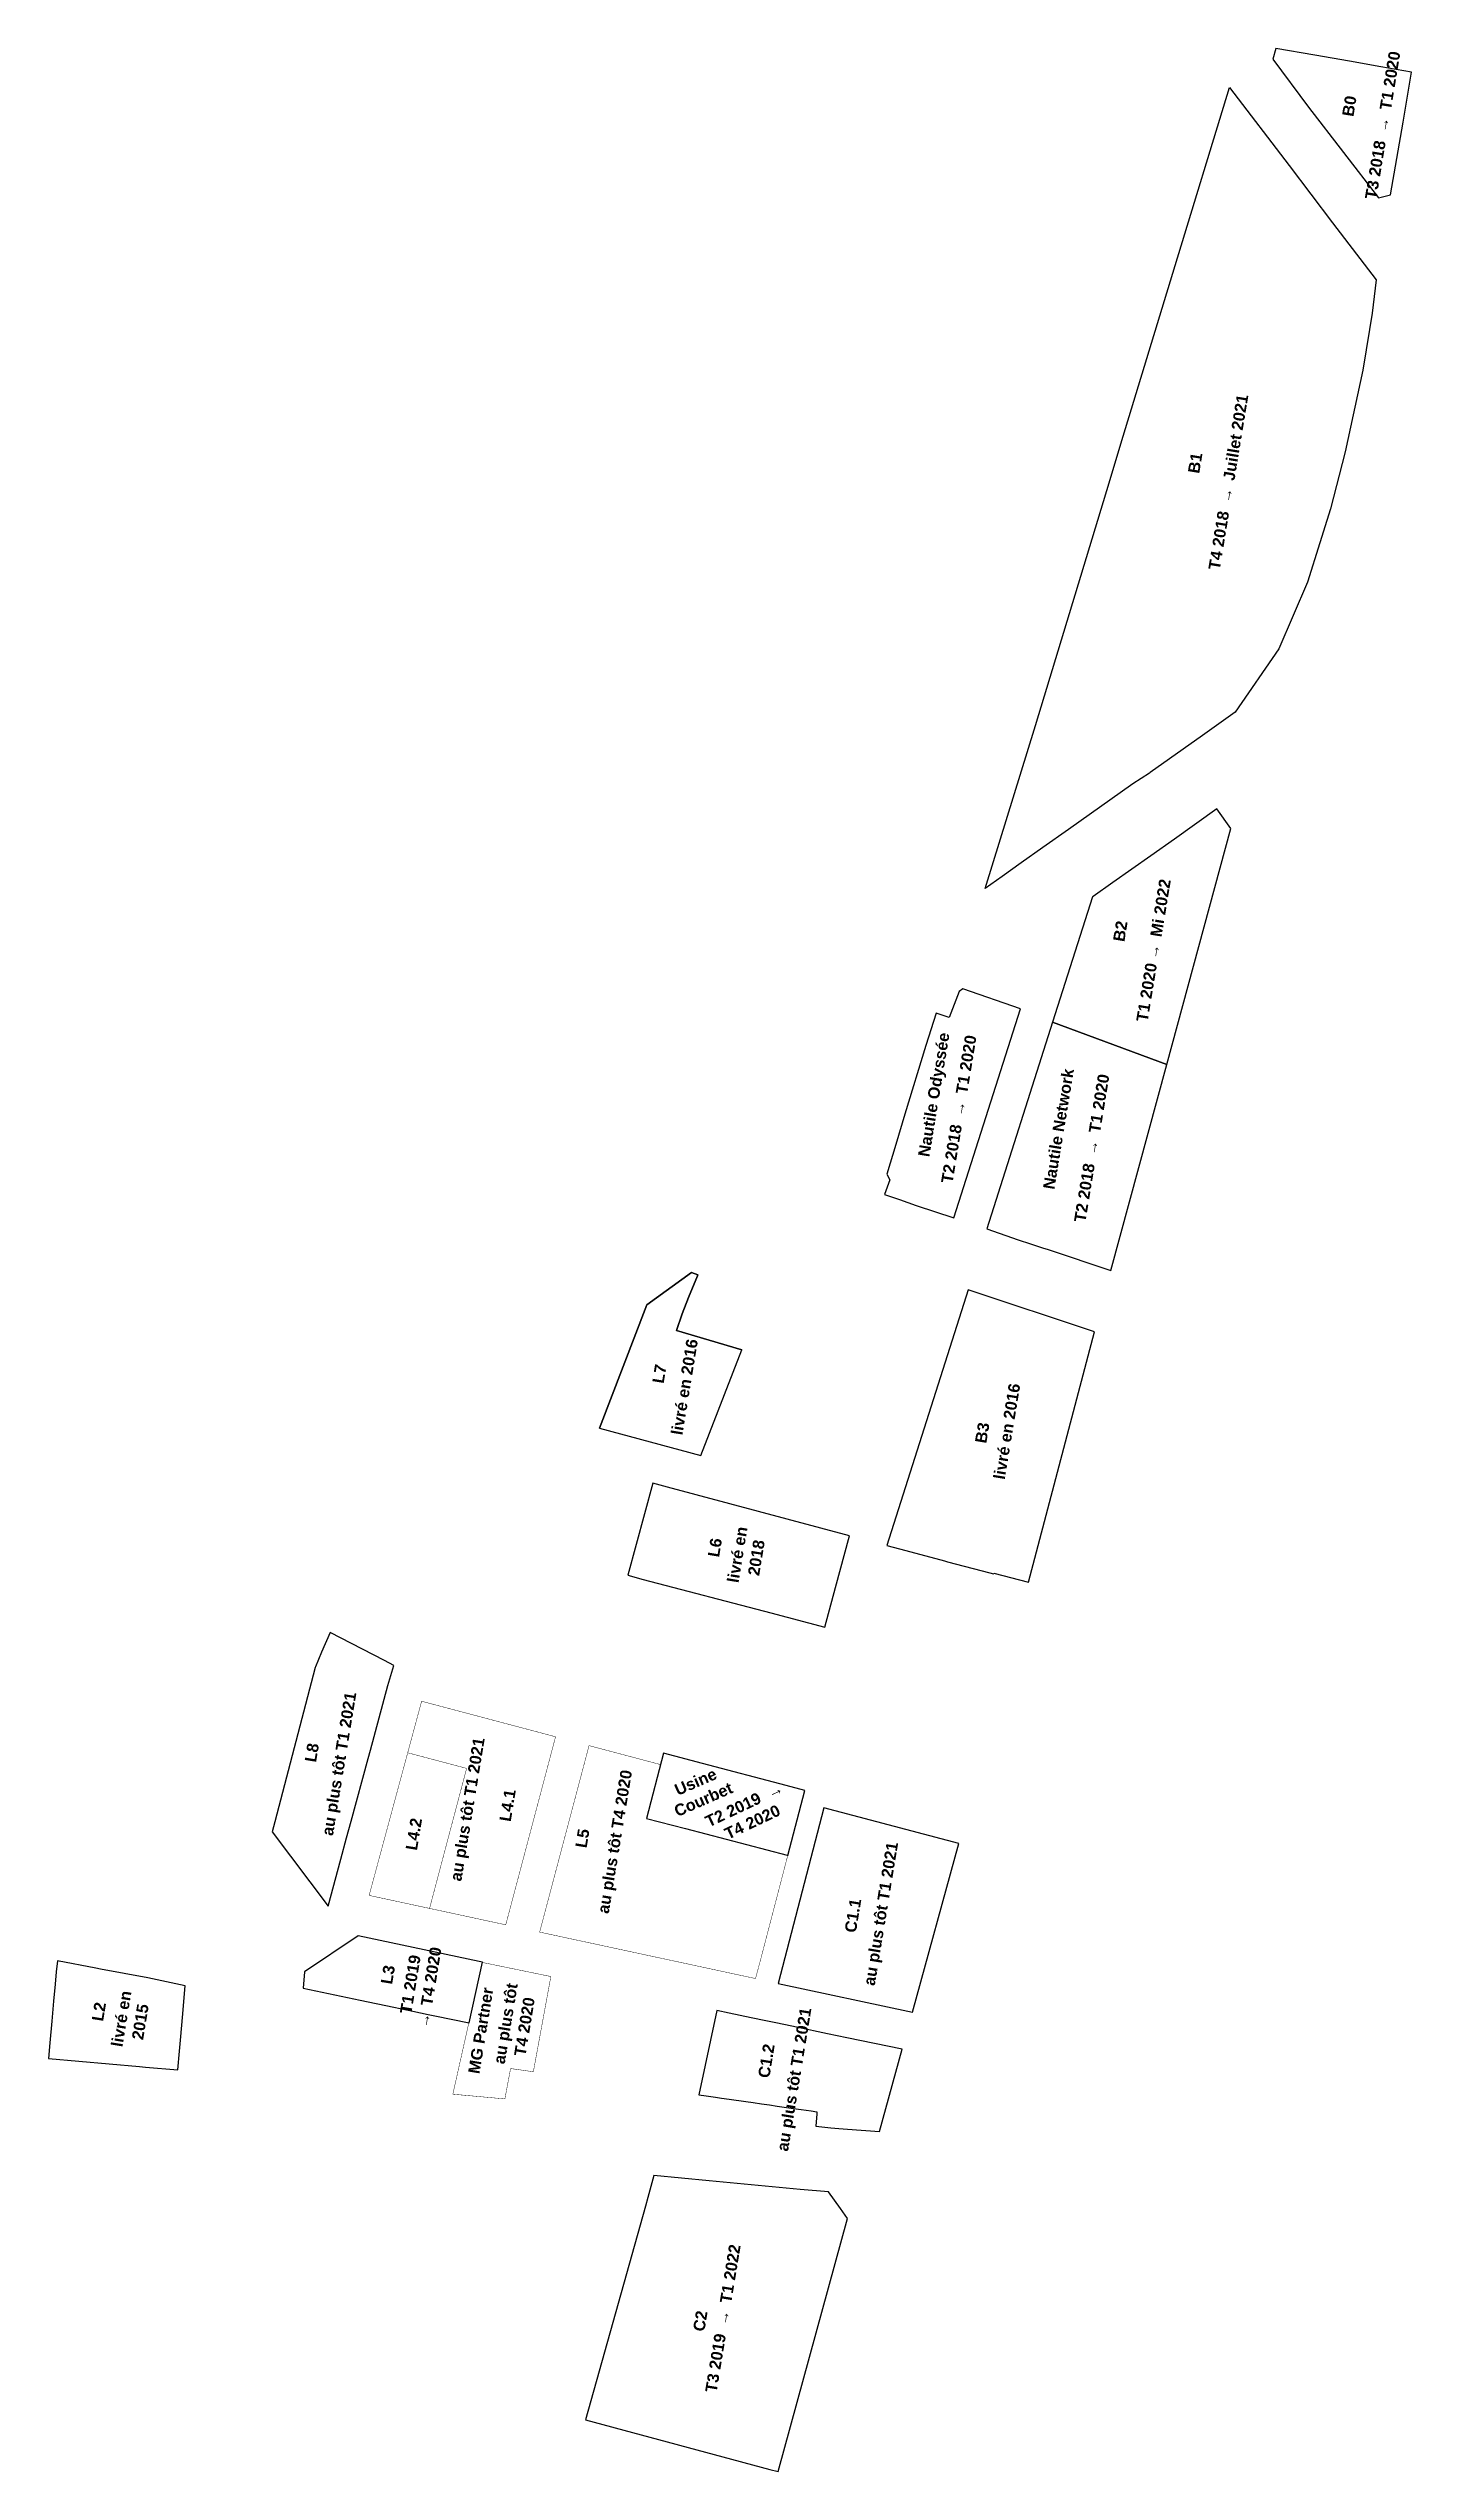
# Model space of a CAD drawing. Header units: metres. Extents: x 1650036 to 1650508, y 8178074 to 8178913.
import ezdxf

# ---------------------------------------------------------------- set-up
doc = ezdxf.new("R2010")
doc.units = ezdxf.units.M
for name, color, linetype in [('B0 - T3 2018 - T1 2020', 7, 'Continuous'), ('B1 - T4 2018 - Juill 2021', 7, 'Continuous'), ('B2 - T1 2020 - mi 2022', 7, 'Continuous'), ('B3 - livré en 2016', 7, 'Continuous'), ('C1.1 - au plus tôt T1 2021', 7, 'Continuous'), ('C1.2 - au plus tôt T1 2021', 7, 'Continuous'), ('C2 - T3 2019  ®  T1 2022', 7, 'Continuous'), ('L2 - livré en 2015', 7, 'Continuous'), ('L3 - T1 2019 - T4 2020', 7, 'Continuous'), ('L4.1 - au plus tôt T1 2021', 7, 'Continuous'), ('L4.2', 7, 'Continuous'), ('L5 - au plus tôt T4 2020', 7, 'Continuous'), ('L6 - livré en 2018', 7, 'Continuous'), ('L7 livré en 2016', 7, 'Continuous'), ('L8 - au plus tôt T1 2021', 7, 'Continuous'), ('lot-nom', 7, 'Continuous'), ('lot-planning-travaux', 7, 'Continuous'), ('MG Partner - au plus tôt T4 2020', 7, 'Continuous'), ('Nautile Network T2 2018  ®  T1 2020', 7, 'Continuous'), ('Nautile Odyssée T2 2018  ®  T1 2020', 7, 'Continuous'), ('Usine Courbet - T2 2019 - T4 2020', 7, 'Continuous')]:
    doc.layers.add(name, color=color, linetype=linetype)
doc.styles.add('arte_Texte', font='swiss.ttf')

msp = doc.modelspace()

# ---------------------------------------------------------------- linework, layer by layer
at = {"layer": 'B0 - T3 2018 - T1 2020'}
msp.add_lwpolyline([(1650461.13, 8178913.43), (1650460.09, 8178909.71), (1650472.46, 8178893.09), (1650496.75, 8178861.71), (1650500.82, 8178862.65), (1650505.28, 8178887.87), (1650508.16, 8178905.2), (1650497.51, 8178907.05), (1650486.67, 8178909.01), (1650474.62, 8178911.13)], close=True, dxfattribs=at)
at = {"layer": 'B1 - T4 2018 - Juill 2021'}
msp.add_lwpolyline([(1650360.32, 8178622.33), (1650377.74, 8178678.8), (1650402.5, 8178760.21), (1650403.67, 8178764.06), (1650407.42, 8178776.4), (1650426.21, 8178838.17), (1650445, 8178899.94), (1650465.7, 8178872.85), (1650480.8, 8178853.04), (1650495.91, 8178833.22), (1650494.5, 8178821.66), (1650493.6, 8178816.04), (1650491.24, 8178801.93), (1650485.13, 8178773.65), (1650480.07, 8178753.93), (1650478.77, 8178749.81), (1650476.31, 8178742.05), (1650472.04, 8178728.51), (1650462.19, 8178705.32), (1650446.98, 8178683.39), (1650435.63, 8178675.35), (1650417.59, 8178662.57), (1650417.26, 8178662.33), (1650411.54, 8178658.53), (1650389.25, 8178642.76), (1650380.36, 8178636.5), (1650372.84, 8178631.18), (1650366.22, 8178626.49)], close=True, dxfattribs=at)
at = {"layer": 'B2 - T1 2020 - mi 2022'}
msp.add_lwpolyline([(1650445.47, 8178643.05), (1650440.6, 8178649.88), (1650426.01, 8178639.46), (1650417.72, 8178633.67), (1650404.61, 8178624.39), (1650397.79, 8178619.56), (1650397.58, 8178619.41), (1650383.72, 8178575.98), (1650423.31, 8178561.35)], close=True, dxfattribs=at)
at = {"layer": 'B3 - livré en 2016'}
msp.add_lwpolyline([(1650398.25, 8178468.63), (1650354.42, 8178483.26), (1650326.24, 8178394.59), (1650332.8, 8178392.9), (1650346.27, 8178389.27), (1650347.32, 8178389), (1650361.89, 8178385.19), (1650363.24, 8178384.85), (1650363.3, 8178385.07), (1650375.41, 8178381.92)], close=True, dxfattribs=at)
at = {"layer": 'C1.1 - au plus tôt T1 2021'}
msp.add_lwpolyline([(1650351.23, 8178291.31), (1650304.45, 8178303.7), (1650288.59, 8178242.87), (1650335.09, 8178232.86)], close=True, dxfattribs=at)
at = {"layer": 'C1.2 - au plus tôt T1 2021'}
msp.add_lwpolyline([(1650331.56, 8178220.09), (1650312.4, 8178224), (1650305.69, 8178225.41), (1650294.91, 8178227.69), (1650293.25, 8178228.03), (1650287.71, 8178229.18), (1650284.26, 8178229.91), (1650279.25, 8178230.95), (1650271.63, 8178232.55), (1650267.29, 8178233.44), (1650261.09, 8178204.24), (1650263.63, 8178203.89), (1650266.79, 8178203.43), (1650268.96, 8178203.12), (1650271.6, 8178202.74), (1650277.3, 8178201.92), (1650279.88, 8178201.55), (1650282.8, 8178201.13), (1650285.51, 8178200.75), (1650288.24, 8178200.36), (1650293.87, 8178199.56), (1650296.57, 8178199.17), (1650299.95, 8178198.7), (1650302, 8178198.41), (1650301.95, 8178197.72), (1650301.59, 8178193.41), (1650306.86, 8178192.88), (1650309.59, 8178192.61), (1650312.65, 8178192.37), (1650323.69, 8178191.58)], close=True, dxfattribs=at)
at = {"layer": 'C2 - T3 2019  ®  T1 2022'}
msp.add_lwpolyline([(1650312.65, 8178161.41), (1650310.19, 8178164.82), (1650306, 8178170.62), (1650296.24, 8178171.51), (1650264.62, 8178174.42), (1650245.48, 8178176.28), (1650243.36, 8178168.68), (1650242.55, 8178165.68), (1650221.74, 8178091.67), (1650285.69, 8178074.47), (1650288.54, 8178073.71)], close=True, dxfattribs=at)
at = {"layer": 'L2 - livré en 2015'}
msp.add_lwpolyline([(1650082.04, 8178231.05), (1650082.96, 8178242.04), (1650070.01, 8178244.75), (1650053.65, 8178247.79), (1650051.95, 8178248.15), (1650038.65, 8178250.67), (1650038.26, 8178246.86), (1650037.87, 8178242.58), (1650037.32, 8178236.76), (1650036.7, 8178229.76), (1650036.07, 8178222.24), (1650035.56, 8178216.9), (1650067.12, 8178214.03), (1650069.16, 8178213.89), (1650080.41, 8178212.89), (1650080.66, 8178215.47), (1650080.82, 8178216.82), (1650081.35, 8178223.22), (1650081.45, 8178224.51)], close=True, dxfattribs=at)
at = {"layer": 'L3 - T1 2019 - T4 2020'}
msp.add_lwpolyline([(1650186.01, 8178250.19), (1650184.85, 8178250.44), (1650143, 8178259.33), (1650124.36, 8178246.87), (1650123.85, 8178241.18), (1650143.61, 8178237.06), (1650155.37, 8178234.61), (1650161.95, 8178233.25), (1650167.26, 8178232.12), (1650169.51, 8178231.65), (1650181.38, 8178229.16)], close=True, dxfattribs=at)
at = {"layer": 'L4.1 - au plus tôt T1 2021', "const_width": 0.15}
msp.add_lwpolyline([(1650167.7, 8178268.87), (1650194.12, 8178263.18), (1650211.39, 8178328.35), (1650164.95, 8178340.66), (1650160.12, 8178322.8), (1650180.55, 8178317.39)], close=True, dxfattribs=at)
at = {"layer": 'L4.2', "const_width": 0.15}
msp.add_lwpolyline([(1650160.12, 8178322.8), (1650146.75, 8178273.37), (1650167.7, 8178268.87), (1650180.55, 8178317.39), (1650160.12, 8178322.8)], dxfattribs=at)
at = {"layer": 'L5 - au plus tôt T4 2020', "const_width": 0.15}
msp.add_lwpolyline([(1650256.38, 8178296.51), (1650242.91, 8178300.03), (1650247.82, 8178318.7), (1650222.99, 8178325.28), (1650205.87, 8178260.66), (1650221.65, 8178257.26), (1650252.86, 8178250.55), (1650280.71, 8178244.56), (1650282.37, 8178250.72), (1650291.89, 8178287.22), (1650291.66, 8178287.28)], close=True, dxfattribs=at)
at = {"layer": 'L6 - livré en 2018'}
msp.add_lwpolyline([(1650313.34, 8178397.99), (1650250.16, 8178414.9), (1650245.11, 8178416.21), (1650236.48, 8178384.3), (1650241.77, 8178382.88), (1650285.98, 8178371.33), (1650304.79, 8178366.32), (1650308.46, 8178380.12)], close=True, dxfattribs=at)
msp.add_lwpolyline([(1650241.77, 8178382.88), (1650285.98, 8178371.33), (1650304.79, 8178366.32), (1650308.46, 8178380.12), (1650313.34, 8178397.99)], dxfattribs=at)
at = {"layer": 'L7 livré en 2016'}
msp.add_lwpolyline([(1650226.6, 8178435.32), (1650243.02, 8178478.09), (1650258.52, 8178489.2), (1650260.7, 8178488.48), (1650260.56, 8178488.11), (1650257.52, 8178480.55), (1650255.32, 8178474.91), (1650253.32, 8178469.13), (1650275.99, 8178462.46)], dxfattribs=at)
msp.add_lwpolyline([(1650275.99, 8178462.46), (1650253.32, 8178469.13), (1650255.32, 8178474.91), (1650257.52, 8178480.55), (1650260.56, 8178488.11), (1650260.7, 8178488.48), (1650258.52, 8178489.2), (1650243.02, 8178478.09), (1650226.6, 8178435.32), (1650261.8, 8178425.79)], close=True, dxfattribs=at)
at = {"layer": 'L8 - au plus tôt T1 2021'}
msp.add_lwpolyline([(1650147.18, 8178323.75), (1650153.26, 8178346.1), (1650155.27, 8178353.09), (1650152.07, 8178354.75), (1650140.61, 8178360.71), (1650133.25, 8178364.45), (1650130.21, 8178357.72), (1650128.13, 8178352.64), (1650128.03, 8178352.4), (1650114.03, 8178298.85), (1650113.13, 8178295.4), (1650132.55, 8178269.65), (1650136.95, 8178285.93), (1650138.96, 8178293.35), (1650139.75, 8178296.25), (1650140.53, 8178299.14), (1650146.4, 8178320.84)], close=True, dxfattribs=at)
at = {"layer": 'MG Partner - au plus tôt T4 2020', "const_width": 0.15}
msp.add_lwpolyline([(1650186.01, 8178250.14), (1650209.75, 8178245.26), (1650203.69, 8178212.26), (1650195.79, 8178213.37), (1650193.81, 8178202.85), (1650175.77, 8178204.48)], close=True, dxfattribs=at)
at = {"layer": 'Nautile Network T2 2018  ®  T1 2020'}
msp.add_lwpolyline([(1650423.31, 8178561.35), (1650383.72, 8178575.98), (1650360.87, 8178504.33), (1650371.77, 8178500.61), (1650376.1, 8178499.18), (1650380.15, 8178497.78), (1650382.22, 8178497.21), (1650403.92, 8178489.9)], close=True, dxfattribs=at)
at = {"layer": 'Nautile Odyssée T2 2018  ®  T1 2020'}
msp.add_lwpolyline([(1650372.62, 8178580.64), (1650352.64, 8178587.59), (1650351.27, 8178586.57), (1650347.82, 8178577.65), (1650343.31, 8178579.14), (1650339.79, 8178567.95), (1650332.51, 8178544.06), (1650329.41, 8178533.62), (1650326.26, 8178523.36), (1650327.27, 8178521.33), (1650325.4, 8178516.25), (1650330.63, 8178514.48), (1650336.44, 8178512.49), (1650349.48, 8178508.14)], close=True, dxfattribs=at)
at = {"layer": 'Usine Courbet - T2 2019 - T4 2020'}
msp.add_lwpolyline([(1650297.76, 8178309.74), (1650291.38, 8178311.41), (1650262.35, 8178319.11), (1650248.86, 8178322.64), (1650242.91, 8178300.03), (1650256.38, 8178296.51), (1650291.66, 8178287.28), (1650291.89, 8178287.22)], close=True, dxfattribs=at)

# ---------------------------------------------------------------- texts
at = {"layer": 'lot-nom', "char_height": 4, "width": 65.8047, "attachment_point": 5, "style": 'arte_Texte'}
for s, insert, rotation in [('{\\fSwis721 BT|b1|i0|c0|p34;B0}', (1650486.62, 8178893.46), 80.67485), ('{\\fSwis721 BT|b1|i0|c0|p34;B1}', (1650433.13, 8178769.79), 80.67485), ('{\\fSwis721 BT|b1|i0|c0|p34;B2}', (1650407.18, 8178607.52), 80.67485), ('{\\fSwis721 BT|b1|i0|c0|p34;Nautile Odyssée}', (1650343.1, 8178550.79), 80.67485), ('{\\fSwis721 BT|b1|i0|c0|p34;Nautile Network}', (1650385.77, 8178538.99), 80.67485), ('{\\fSwis721 BT|b1|i0|c0|p34;L7}', (1650247.39, 8178454.13), 80.67485), ('{\\fSwis721 BT|b1|i0|c0|p34;B3}', (1650359.34, 8178433.68), 80.67485), ('{\\fSwis721 BT|b1|i0|c0|p34;L6}', (1650266.64, 8178393.92), 80.67485), ('{\\fSwis721 BT|b1|i0|c0|p34;L8}', (1650126.91, 8178322.85), 80.67485), ('{\\fSwis721 BT|b1|i0|c0|p34;Usine\\PCourbet}', (1650261.3, 8178309.67), 23.66297), ('{\\fSwis721 BT|b1|i0|c0|p34;L4.1}', (1650194.75, 8178304.59), 80.67485), ('{\\fSwis721 BT|b1|i0|c0|p34;L4.2}', (1650162.24, 8178294.62), 80.67485), ('{\\fSwis721 BT|b1|i0|c0|p34;L5}', (1650220.71, 8178293.15), 80.67485), ('{\\fSwis721 BT|b1|i0|c0|p34;C1.1}', (1650314.5, 8178266.39), 80.67485), ('{\\fSwis721 BT|b1|i0|c0|p34;L3}', (1650153.27, 8178245.9), 80.67485), ('{\\fSwis721 BT|b1|i0|c0|p34;MG Partner}', (1650185.47, 8178226.52), 80.67485), ('{\\fSwis721 BT|b1|i0|c0|p34;L2}', (1650053.05, 8178233.08), 80.67485), ('{\\fSwis721 BT|b1|i0|c0|p34;C1.2}', (1650284.49, 8178216.02), 80.67485), ('{\\fSwis721 BT|b1|i0|c0|p34;C2}', (1650261.58, 8178125.89), 80.67485)]:
    msp.add_mtext(s, dxfattribs=dict(at, insert=insert, rotation=rotation))
at = {"layer": 'lot-planning-travaux', "char_height": 4, "attachment_point": 5, "style": 'arte_Texte'}
for s, insert, width, rotation in [('{\\fSwis721 BT|b1|i0|c0|p34;T3 2018  \\fSymbol|b1|i0|c2|p18;\\H0.95833x;®\\fMS Shell Dlg 2|b1|i0|c0|p0;\\H0.73913x; \\fSwis721 BT|b1|i0|c0|p34;\\H1.4118x; T1 2020}', (1650498.17, 8178886.83), 65.8047, 80.67485), ('{\\fSwis721 BT|b1|i0|c0|p34;T4 2018  \\fSymbol|b1|i0|c2|p18;\\H0.95833x;®\\fMS Shell Dlg 2|b1|i0|c0|p0;\\H0.73913x; \\fSwis721 BT|b1|i0|c0|p34;\\H1.4118x; Juillet 2021}', (1650444.67, 8178763.16), 65.8047, 80.67485), ('{\\fSwis721 BT|b1|i0|c0|p34;T1 2020 \\fSymbol|b1|i0|c2|p18;\\H0.95833x;®\\fMS Shell Dlg 2|b1|i0|c0|p0;\\H0.73913x; \\fSwis721 BT|b1|i0|c0|p34;\\H1.4118x; Mi 2022}', (1650418.73, 8178600.89), 65.8047, 80.67485), ('{\\fSwis721 BT|b1|i0|c0|p34;T2 2018  \\fSymbol|b1|i0|c2|p18;\\H0.95833x;®\\fMS Shell Dlg 2|b1|i0|c0|p0;\\H0.73913x; \\fSwis721 BT|b1|i0|c0|p34;\\H1.4118x; T1 2020}', (1650351.23, 8178545.86), 65.8047, 80.67485), ('{\\fSwis721 BT|b1|i0|c0|p34;T2 2018  \\fSymbol|b1|i0|c2|p18;\\H0.95833x;®\\fMS Shell Dlg 2|b1|i0|c0|p0;\\H0.73913x; \\fSwis721 BT|b1|i0|c0|p34;\\H1.4118x; T1 2020}', (1650397.31, 8178532.36), 65.8047, 80.67485), ('{\\fSwis721 BT|b1|i0|c0|p34;livré en 2016}', (1650256.11, 8178449.57), 65.8047, 80.67485), ('{\\fSwis721 BT|b1|i0|c0|p34;livré en 2016}', (1650367.87, 8178434.18), 65.8047, 80.67485), ('{\\fSwis721 BT|b1|i0|c0|p34;livré en\\P2018}', (1650277.72, 8178390.93), 65.8047, 80.67485), ('{\\fSwis721 BT|b1|i0|c0|p34;au plus tôt T1 2021  }', (1650136.88, 8178318.88), 65.8047, 80.67485), ('{\\fSwis721 BT|b1|i0|c0|p34;au plus tôt T1 2021}', (1650181.39, 8178303.12), 65.8047, 80.67485), ('{\\fSwis721 BT|b1|i0|c0|p34;au plus tôt T4 2020}', (1650232.49, 8178291.9), 65.8047, 80.67485), ('{\\fSwis721 BT|b1|i0|c0|p34;T2 2019  \\fSymbol|b1|i0|c2|p18;®\\fSwis721 BT|b1|i0|c0|p34; T4 2020}', (1650278.2, 8178301.82), 32.7601, 25.19321), ('{\\fSwis721 BT|b1|i0|c0|p34;au plus tôt T1 2021  }', (1650324.72, 8178266.92), 65.8047, 80.67485), ('{\\fSwis721 BT|b1|i0|c0|p34;T1 2019 \\P\\fSymbol|b1|i0|c2|p18;\\H0.95833x;®\\fMS Shell Dlg 2|b1|i0|c0|p0;\\H0.73913x; \\fSwis721 BT|b1|i0|c0|p34;\\H1.4118x; T4 2020}', (1650164.35, 8178242.03), 65.8047, 80.67485), ('{\\fSwis721 BT|b1|i0|c0|p34;au plus tôt\\PT4 2020}', (1650197.35, 8178228.43), 65.8047, 80.67485), ('{\\fSwis721 BT|b1|i0|c0|p34;livré en\\P2015}', (1650064.13, 8178230.09), 65.8047, 80.67485), ('{\\fSwis721 BT|b1|i0|c0|p34;au plus tôt T1 2021  }', (1650294.65, 8178209.53), 65.8047, 80.67485), ('{\\fSwis721 BT|b1|i0|c0|p34;T3 2019  \\fSymbol|b1|i0|c2|p18;\\H0.95833x;®\\fMS Shell Dlg 2|b1|i0|c0|p0;\\H0.73913x; \\fSwis721 BT|b1|i0|c0|p34;\\H1.4118x; T1 2022}', (1650269.44, 8178126.81), 65.8047, 80.67485)]:
    msp.add_mtext(s, dxfattribs=dict(at, insert=insert, width=width, rotation=rotation))

doc.saveas('drawing.dxf')
